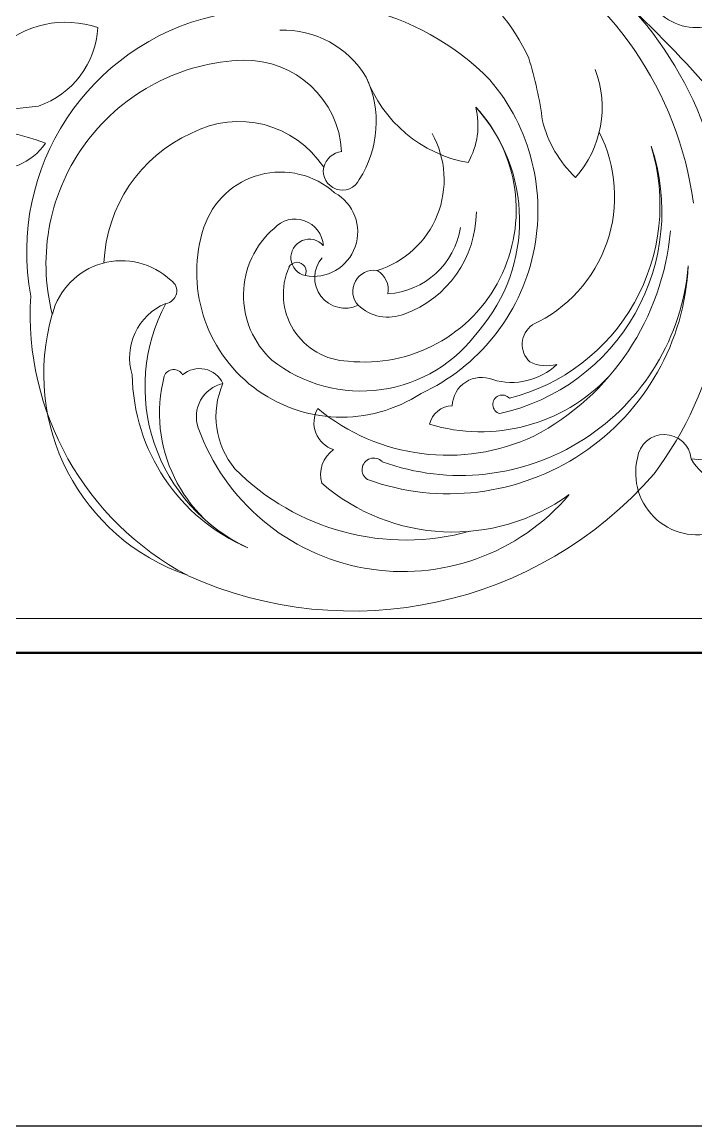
# Model space of a CAD drawing. Header units: millimetres. Extents: x 1284 to 1614, y -5962 to -5742.
# Drawn here: x 1365.7 to 1448.5, y -5962.4 to -5826.7 of the extents above; entities that cross this region are included whole.
import ezdxf

# ---------------------------------------------------------------- set-up
doc = ezdxf.new("R2010")
doc.units = ezdxf.units.MM
doc.layers.add('A-Sect', color=73, linetype='Continuous', lineweight=50)

# ---------------------------------------------------------------- blocks, each defined once
blk = doc.blocks.new('tfgftrftrft988 (3)')
at = {"color": 7, "linetype": 'ByBlock', "lineweight": 5}
blk.add_line((152430.33, 39219.87, -6725), (152731.1, 39219.91, -6725), dxfattribs=at)
for centre, radius, start, end in [((152524.64, 39225.93, -6725), 83.82, 105.72, 129.4212), ((152529.88, 39264.61, -6725), 45.01, 323.1936, 61.781), ((152527.92, 39278.32, -6725), 24.9, 24.7128, 86.4714), ((152528.01, 39265.26, -6725), 43.11, 7.5406, 61.8142), ((152571.09, 39298.92, -6725), 6.44, 169.5784, 298.6279), ((152522.59, 39263.17, -6725), 32.57, 44.6797, 109.0566), ((152455.64, 39182.02, -6725), 155.88, 34.0218, 46.2937), ((152493.66, 39280.86, -6725), 12.28, 71.2925, 133.0575), ((152518.65, 39264.91, -6725), 29.8, 102.9864, 190.4841), ((152486.72, 39293.13, -6725), 10.9, 289.2298, 356.6687), ((152520.3, 39280.2, -6725), 11.99, 31.1832, 91.6901), ((152506.41, 39275.07, -6725), 46.19, 7.4329, 17.1979), ((152516.28, 39263.44, -6725), 25.06, 91.8722, 194.2628), ((152515.71, 39276.64, -6725), 11.84, 3.0581, 91.2239), ((152518.76, 39280.88, -6725), 13.03, 327.115, 25.0996), ((152545.96, 39292.02, -6725), 16.38, 200.0198, 259.862), ((152526.88, 39270, -6725), 24.78, 294.8483, 40.4116), ((152546.63, 39282.65, -6725), 12.91, 318.3733, 21.2), ((152497.01, 39214.87, -6725), 68.3, 95.6338, 110.9555), ((152530.32, 39270.04, -6725), 18.66, 263.8536, 42.7436), ((152535.1, 39280.47, -6725), 9.19, 330.0975, 14.0436), ((152528.66, 39268.76, -6725), 20.74, 319.3024, 42.2324), ((152514.91, 39268.48, -6725), 12.47, 33.2956, 117.861), ((152566.38, 39284.63, -6725), 14.62, 194.2056, 226.2465), ((152481.35, 39253.15, -6725), 26.96, 68.6904, 108.9736), ((152516.7, 39262.79, -6725), 18.38, 114.4948, 177.5555), ((152528.44, 39273.79, -6725), 11.69, 287.203, 29.0919), ((152543.73, 39271.73, -6725), 17.35, 294.6245, 27.127), ((152485.14, 39282.33, -6725), 7.25, 257.552, 326.0213), ((152541.48, 39269.85, -6725), 25.4, 282.5172, 18.5135), ((152542.17, 39270.68, -6725), 24.48, 284.1179, 17.1797), ((152527.88, 39274.66, -6725), 2.63, 97.3075, 165.3185), ((152527.62, 39274.84, -6725), 2.33, 167.9826, 333.5072), ((152520.04, 39264.8, -6725), 9.93, 48.0364, 161.4657), ((152524.05, 39267.38, -6725), 5.47, 259.5071, 61.2982), ((152530.66, 39269.9, -6725), 13.43, 289.9297, 359.768), ((152521.82, 39265.47, -6725), 3.48, 3.8331, 137.8314), ((152527.54, 39262.41, -6725), 17.8, 161.8277, 303.2288), ((152526.34, 39259.59, -6725), 10.86, 130.8464, 227.2901), ((152532.58, 39269.43, -6725), 9.69, 273.7948, 350.9682), ((152536.45, 39270.23, -6725), 31.59, 297.7519, 355.0573), ((152523.58, 39264.21, -6725), 2.27, 41.1519, 256.7301), ((152500.51, 39255.05, -6725), 8.79, 46.2639, 165.4212), ((152528.63, 39259.73, -6725), 8.25, 156.3249, 267.8634), ((152522.06, 39262.52, -6725), 1.12, 332.4466, 152.4466), ((152527.97, 39261.74, -6725), 3.74, 139.2342, 295.2604), ((152540.71, 39264.64, -6725), 29.45, 250.2013, 357.2238), ((152542.12, 39265.53, -6725), 28.09, 249.9948, 355.2718), ((152531.49, 39260.08, -6725), 2.58, 80.8458, 221.8814), ((152530.61, 39260.3, -6725), 2.66, 348.2124, 61.1087), ((152505.73, 39260.12, -6725), 1.55, 277.7011, 56.3033), ((152525.59, 39257.26, -6725), 36.31, 176.4904, 242.0812), ((152508.73, 39251.91, -6725), 7.24, 112.7596, 196.9531), ((152525.2, 39248.34, -6725), 21.82, 152.0018, 245.1304), ((152533.26, 39262.28, -6725), 5.38, 226.7096, 291.5891), ((152517.13, 39249.92, -6725), 26.18, 163.7206, 250.9699), ((152529.95, 39265.58, -6725), 17.76, 231.8265, 324.3799), ((152552.65, 39253.55, -6725), 2.93, 125.0112, 227.205), ((152548.43, 39256.94, -6725), 8.06, 253.2019, 313.4172), ((152552.71, 39255.55, -6725), 4.63, 243.5867, 285.6995), ((152525.34, 39250.15, -6725), 23.53, 180.8632, 246.6753), ((152523.21, 39245.09, -6725), 18.04, 165.3784, 246.5035), ((152506.91, 39249.21, -6725), 1.24, 28.8655, 159.286), ((152510.08, 39247.42, -6725), 3.16, 24.5335, 131.1917), ((152544.63, 39264.43, -6725), 21.62, 253.0682, 316.5763), ((152544.73, 39245.9, -6725), 3.6, 67.5573, 178.1555), ((152513.87, 39244.66, -6725), 4.18, 102.6044, 198.9534), ((152522.14, 39244.68, -6725), 10.04, 156.152, 219.835), ((152547.27, 39246.17, -6725), 1.16, 41.2327, 255.5162), ((152527.62, 39243.93, -6725), 3.48, 150.3108, 252.1079), ((152540.56, 39265.05, -6725), 25.12, 230.5419, 294.953), ((152541.2, 39243.08, -6725), 2.94, 91.3212, 166.9655), ((152572.08, 39251.43, -6725), 12.05, 262.3536, 328.8977), ((152535.08, 39252.38, -6725), 26.75, 199.8285, 319.7329), ((152567.17, 39239.16, -6725), 3.32, 5.6142, 173.0634), ((152528.76, 39237.52, -6725), 3.81, 125.5822, 195.6383), ((152531.48, 39238.15, -6725), 1.43, 43.7922, 238.2323), ((152571.29, 39237.76, -6725), 7.63, 166.3159, 291.5229), ((152576.05, 39242.64, -6725), 6.41, 209.4868, 286.3727), ((152528.88, 39269.9, -6725), 49.12, 245.5985, 318.9481), ((152535.41, 39259.06, -6725), 29.55, 224.776, 285.4839), ((152541.19, 39255.04, -6725), 24.55, 229.0548, 305.6313)]:
    blk.add_arc(centre, radius, start, end, dxfattribs=at)
at = {"layer": 'A-Sect', "color": 7, "lineweight": 5}
blk.add_line((152731.1, 39219.85, -6725), (152443.56, 39219.85, -6725), dxfattribs=at)

msp = doc.modelspace()

# ---------------------------------------------------------------- linework, layer by layer
at = {"color": 6, "ltscale": 1000}
msp.add_lwpolyline([(1283.5, -5962.39), (1613.5, -5962.39), (1613.5, -5742.39), (1283.5, -5742.39)], close=True, dxfattribs=at)
msp.add_lwpolyline([(1307.83, -5796.16), (1608.03, -5796.16), (1608.05, -5904.23), (1307.83, -5904.16)])
at = {"layer": 'A-Sect', "color": 7}
msp.add_lwpolyline([(1608.05, -5904.23), (1307.69, -5904.23)], dxfattribs=at)

# ---------------------------------------------------------------- block references
at = {"layer": 'A-Sect', "color": 5}
msp.add_blockref('tfgftrftrft988 (3)', (-151122.56, -45119.89, 26900), dxfattribs=at)

doc.saveas('drawing.dxf')
